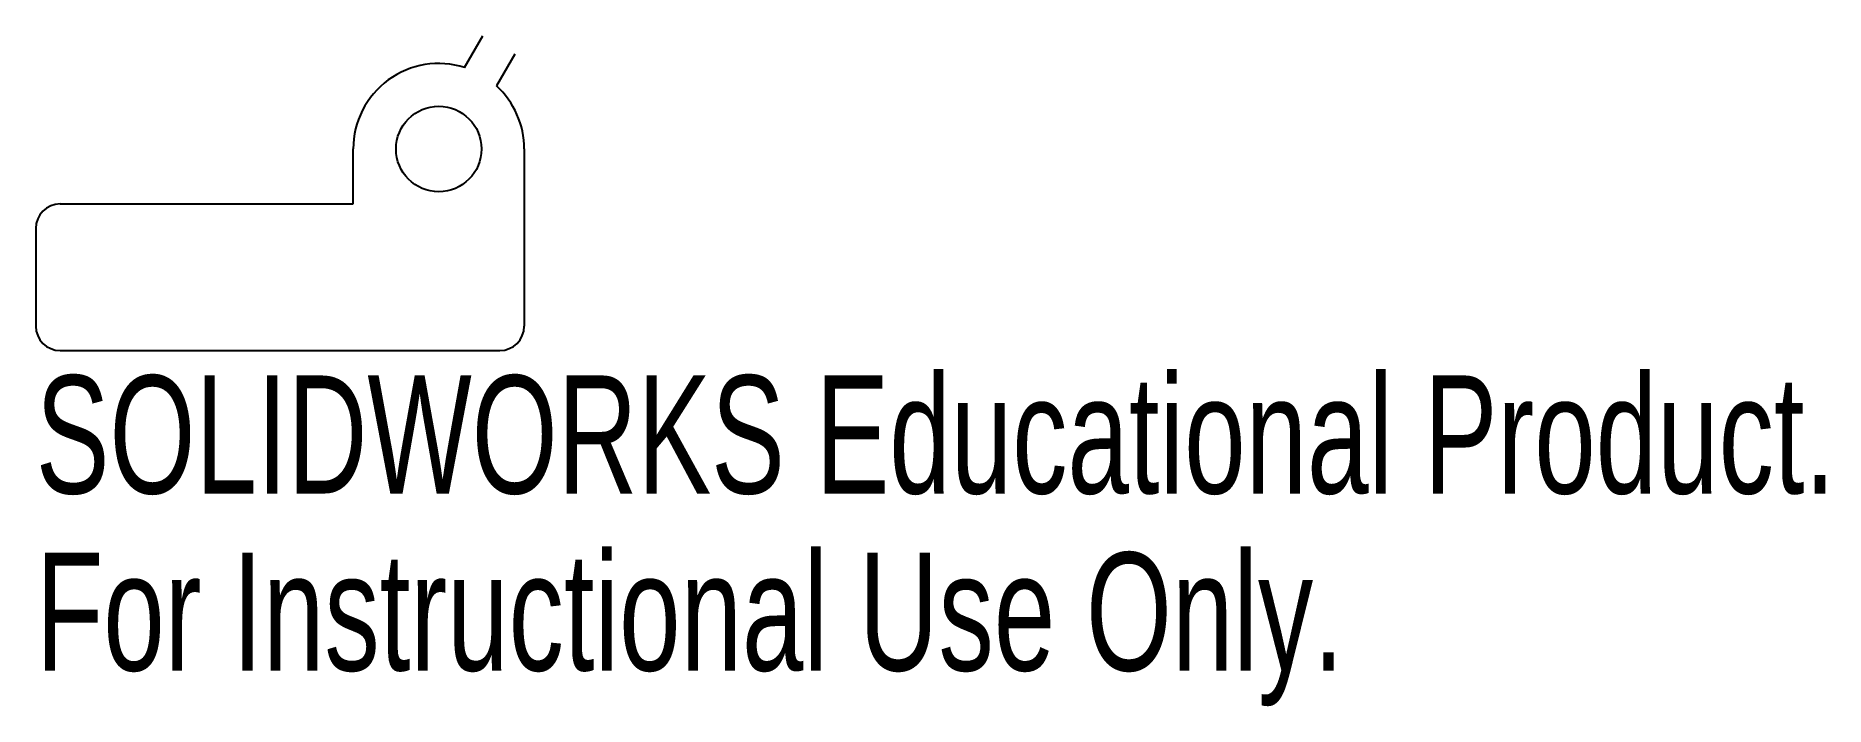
# Model space of a CAD drawing. Header units: millimetres. Extents: x -10.1 to 63.1, y -14.6 to 12.9.
import ezdxf

# ---------------------------------------------------------------- set-up
doc = ezdxf.new("R2010")
doc.units = ezdxf.units.MM
doc.styles.add('SLDTEXTSTYLE0', font='TXT', dxfattribs={"width": 0.7})

msp = doc.modelspace()

# ---------------------------------------------------------------- linework, layer by layer
at = {"color": 7, "linetype": 'Continuous', "lineweight": 25}
for p, q in [((7.425, 11.586), (8.175, 12.885)), ((9.474, 12.135), (8.724, 10.836)), ((2.865, 6), (2.865, 8.251)), ((9.865, 8.251), (9.865, 1)), ((-9.135, 6), (2.865, 6)), ((-10.135, 5), (-10.135, 1)), ((-9.135, 0), (8.865, 0))]:
    msp.add_line(p, q, dxfattribs=at)
msp.add_circle((6.365, 8.251), 1.75, dxfattribs=at)
for centre, radius, start, end in [((6.365, 8.251), 3.5, 72.37363, 180), ((6.365, 8.251), 3.5, 0, 47.62637), ((-9.135, 5), 1, 90, 180), ((-9.135, 1), 1, 180, 270), ((8.865, 1), 1, 270, 0)]:
    msp.add_arc(centre, radius, start, end, dxfattribs=at)

# ---------------------------------------------------------------- texts
at = {"color": 7, "linetype": 'Continuous', "char_height": 4.83362, "attachment_point": 1, "style": 'SLDTEXTSTYLE0'}
for s, insert in [('SOLIDWORKS Educational Product.', (-10.135, -1.02)), ('For Instructional Use Only.', (-10.135, -8.27))]:
    msp.add_mtext(s, dxfattribs=dict(at, insert=insert))

doc.saveas('drawing.dxf')
